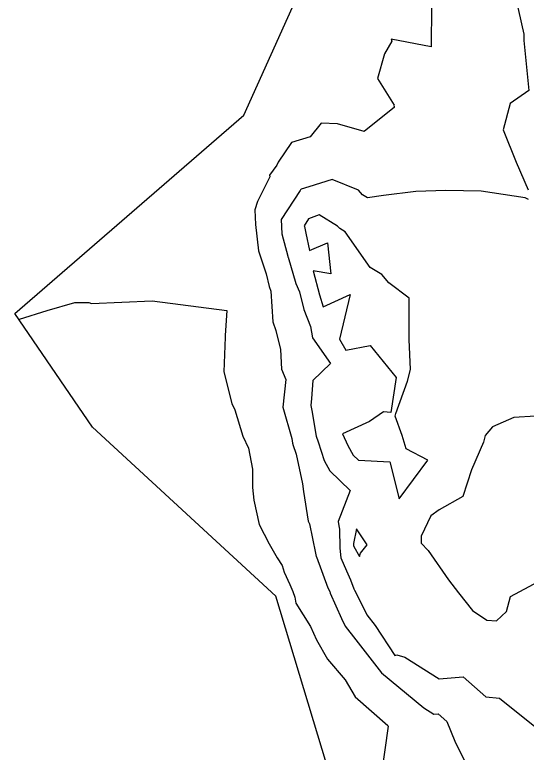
# Model space of a CAD drawing. Header units: metres. Extents: x 517023 to 519141, y 3924953 to 3927827.
# Drawn here: x 517609.9 to 517776.5, y 3925502.1 to 3925742.1 of the extents above; entities that cross this region are included whole.
import ezdxf

# ---------------------------------------------------------------- set-up
doc = ezdxf.new("R2010")
doc.units = ezdxf.units.M
for name, color, linetype in [('C-TINN-BNDY', 110, 'Continuous'), ('C-TOPO-MAJR', 9, 'Continuous'), ('C-TOPO-MINR', 8, 'Continuous')]:
    doc.layers.add(name, color=color, linetype=linetype)

msp = doc.modelspace()

# ---------------------------------------------------------------- linework, layer by layer
at = {"layer": 'C-TINN-BNDY', "color": 110, "linetype": 'Continuous', "lineweight": -3}
msp.add_polyline3d([(517717.91, 3925299.21, 1017.83), (517762.42, 3925385.28, 1018.16), (517754.26, 3925401.05, 1018.38), (517740.29, 3925420.25, 1018.65), (517733.29, 3925433.73, 1018.92), (517727.26, 3925445.53, 1019.14), (517722.08, 3925462.73, 1019.13), (517694.77, 3925553.09, 1019.25), (517635.23, 3925608.02, 1019.51), (517609.91, 3925645, 1020.03), (517684.43, 3925709.46, 1020.63), (517707.61, 3925761.04, 1020.57)], dxfattribs=at)
at = {"layer": 'C-TOPO-MAJR', "color": 9, "linetype": 'Continuous', "lineweight": -3, "elevation": 1020}
msp.add_lwpolyline([(517611.47, 3925642.72), (517611.41, 3925643.12), (517620.44, 3925645.94), (517629.45, 3925648.57), (517634.02, 3925648.59), (517634.89, 3925648.21), (517654.57, 3925649.09), (517678.85, 3925646), (517678.29, 3925637.83), (517678.29, 3925637.34), (517677.83, 3925626.04), (517680.48, 3925615.72), (517681.47, 3925613.64), (517684.1, 3925605.15), (517685.88, 3925601.26), (517687.25, 3925594.42), (517687.19, 3925588.39), (517687.65, 3925584.3), (517689.33, 3925576.45), (517692.65, 3925570.09), (517695.27, 3925565.57), (517696.82, 3925563.08), (517697.49, 3925560.97), (517699.34, 3925556.96), (517700.27, 3925554.59), (517700.95, 3925552.85), (517701.28, 3925550.83), (517706.02, 3925543.29), (517708.04, 3925538.88), (517711.63, 3925532.68), (517717.31, 3925525.92), (517720.59, 3925520.46), (517731.24, 3925511.08), (517731.24, 3925511.08), (517731.33, 3925510.88), (517729.09, 3925495.44)], dxfattribs=at)
at = {"layer": 'C-TOPO-MINR', "color": 8, "linetype": 'Continuous', "lineweight": -3}
for points, elevation in [([(517772.7, 3925747.94), (517775.36, 3925735.75), (517775.36, 3925733.69), (517777.01, 3925717.46), (517770.92, 3925713.25), (517768.73, 3925704.65), (517772.95, 3925694.15), (517776.85, 3925685.23)], 1024), ([(517745.35, 3925744.84), (517745.27, 3925731.63), (517732.24, 3925734.13), (517732.47, 3925733.55), (517730.12, 3925729.34), (517727.85, 3925721.38), (517733.21, 3925712.67), (517733.2, 3925712.6), (517733.28, 3925712.22), (517733.25, 3925711.91), (517732.83, 3925711.62), (517723.51, 3925704.16), (517714.79, 3925706.62), (517709.49, 3925706.88), (517705.99, 3925702.39), (517699.85, 3925700.59), (517695.54, 3925694.14), (517695.11, 3925693.23), (517692.69, 3925689.97), (517692.88, 3925689.36), (517688.87, 3925681.36), (517687.94, 3925678.71), (517688.18, 3925673.97), (517689.15, 3925665.39), (517691.62, 3925657.86), (517692.6, 3925653.78), (517693.17, 3925652.2), (517693.82, 3925642.32), (517694.79, 3925639.44), (517696.35, 3925633.29), (517696.59, 3925626.91), (517698.08, 3925623.55), (517697.08, 3925614.51), (517699.95, 3925604.32), (517700.25, 3925602.9), (517700.31, 3925602.52), (517700.34, 3925602.44), (517701.36, 3925599.32), (517703.47, 3925589.68), (517703.8, 3925587.09), (517705.34, 3925577.49), (517705.78, 3925576.66), (517707.72, 3925567.07), (517707.93, 3925565.98), (517707.93, 3925565.94), (517707.93, 3925565.92), (517707.96, 3925565.87), (517711.7, 3925555.79), (517712.29, 3925554.61), (517712.47, 3925554.12), (517716.14, 3925545.84), (517717.37, 3925543.38), (517720.78, 3925538.97), (517729.14, 3925528.23), (517742.91, 3925516.84), (517746.11, 3925514.8), (517747.53, 3925514.92), (517750.4, 3925512.41), (517752.97, 3925505.96), (517757.46, 3925497.05)], 1022), ([(517776.95, 3925682.08), (517775.82, 3925682.54), (517761.54, 3925684.77), (517750.04, 3925684.97), (517740.32, 3925684.64), (517729.78, 3925683.39), (517724.63, 3925682.63), (517722.99, 3925683.57), (517721.62, 3925685.07), (517713.08, 3925688.56), (517705.49, 3925686.11), (517703.06, 3925685.36), (517702.82, 3925685.21), (517702.69, 3925684.92), (517696.51, 3925675.57), (517696.79, 3925670.87), (517698.69, 3925663.64), (517698.74, 3925663.42), (517698.77, 3925663.28), (517701.27, 3925654.77), (517702.47, 3925652), (517703.85, 3925646.27), (517706.07, 3925640.75), (517706.76, 3925637.07), (517712.58, 3925628.79), (517706.82, 3925623.24), (517706.4, 3925617.41), (517706.17, 3925615.14), (517706.53, 3925613.45), (517707.85, 3925605.16), (517708.53, 3925603.32), (517710.53, 3925597.17), (517712.3, 3925593.88), (517719, 3925587.47), (517715.07, 3925577.38), (517715.23, 3925576), (517715.44, 3925574.88), (517715.55, 3925568.76), (517715.87, 3925565.63), (517717.77, 3925561.35), (517719.11, 3925558.45), (517720.17, 3925555.49), (517720.36, 3925555.03), (517721.85, 3925552.16), (517724.42, 3925547.05), (517727.11, 3925543.56), (517733.48, 3925533.79), (517734.15, 3925534.05), (517736.76, 3925533.34), (517747.92, 3925526.21), (517755.7, 3925526.9), (517763.11, 3925520.41), (517767.55, 3925519.94), (517780.57, 3925509.44)], 1024), ([(517779.22, 3925611.66), (517772.13, 3925611.23), (517765.19, 3925608.12), (517762.83, 3925605.37), (517762.32, 3925603.22), (517758.4, 3925594.15), (517755.58, 3925585.56), (517747.85, 3925581.22), (517745.23, 3925579.27), (517742.04, 3925572.61), (517742.08, 3925570.31), (517744.33, 3925568), (517750.95, 3925558.4), (517754.12, 3925554.18), (517758.74, 3925548.46), (517763.36, 3925545.37), (517766.58, 3925545.08), (517769.74, 3925548.11), (517771.08, 3925553.03), (517780.15, 3925557.85)], 1026)]:
    msp.add_lwpolyline(points, dxfattribs=dict(at, elevation=elevation))
at = {"layer": 'C-TOPO-MINR', "color": 8, "linetype": 'Continuous', "lineweight": -3, "elevation": 1026}
for points in [[(517737.17, 3925600.97), (517735.88, 3925605.34), (517733.61, 3925611.61), (517733.78, 3925612.44), (517737.54, 3925622.99), (517738.53, 3925626.76), (517738.1, 3925636.57), (517738.13, 3925649.97), (517731.5, 3925654.99), (517729.28, 3925657.72), (517725.5, 3925659.89), (517717.31, 3925671.58), (517715.57, 3925672.58), (517714.82, 3925673.41), (517708.9, 3925677.02), (517705.38, 3925675.76), (517703.95, 3925673.46), (517704.06, 3925673.27), (517704.55, 3925671.13), (517705.78, 3925665.44), (517711.55, 3925667.96), (517712.64, 3925657.9), (517706.94, 3925658.83), (517708.95, 3925651.03), (517710.17, 3925647.2), (517718.99, 3925651.18), (517715.53, 3925636.61), (517717.59, 3925633.09), (517725.49, 3925634.61), (517733.93, 3925624.16), (517732.14, 3925612.81), (517729.75, 3925613.04), (517725.2, 3925609.87), (517716.42, 3925605.93), (517718.24, 3925602.12), (517719.96, 3925598.92), (517721.66, 3925597.29), (517731.8, 3925596.82), (517734.85, 3925584.81), (517744.24, 3925597.29), (517737.17, 3925600.97)], [(517720.01, 3925570.25), (517720.05, 3925569.63), (517720.1, 3925569.25), (517722.03, 3925566.02), (517722.26, 3925567.14), (517724.43, 3925569.86), (517721.02, 3925575), (517720.01, 3925570.25)]]:
    msp.add_lwpolyline(points, close=True, dxfattribs=at)

doc.saveas('drawing.dxf')
